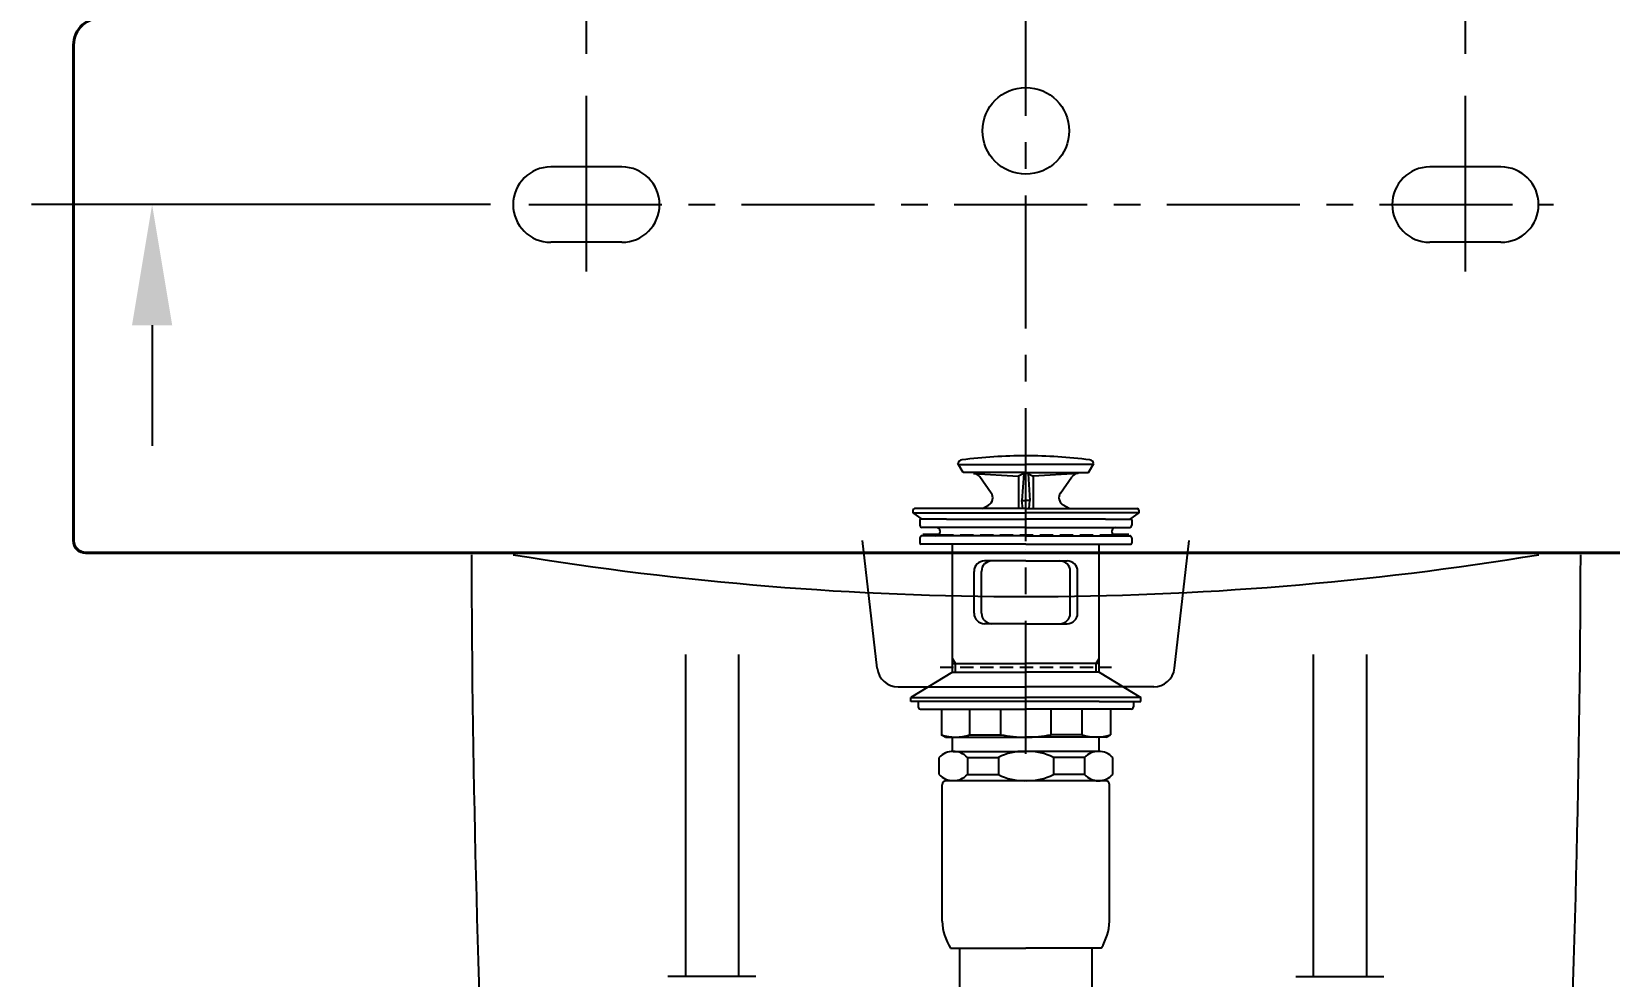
# Model space of a CAD drawing. Extents: x 63777 to 66202, y 58093 to 61523.
# Drawn here: x 64286.9 to 64663.8, y 59467.4 to 59693.1 of the extents above; entities that cross this region are included whole.
import ezdxf

# ---------------------------------------------------------------- set-up
doc = ezdxf.new("R2010")
doc.units = 0
doc.header["$MEASUREMENT"] = 0
doc.linetypes.add('CENTER', pattern=[50.8, 31.75, -6.35, 6.35, -6.35])
doc.linetypes.add('HIDDEN2', pattern=[4.7625, 3.175, -1.5875])
doc.layers.get('0').update_dxf_attribs({"linetype": 'CONTINUOUS'})
doc.layers.get('Defpoints').update_dxf_attribs({"linetype": 'CONTINUOUS'})
for name, color, linetype in [('3', 3, 'CONTINUOUS'), ('6', 6, 'CONTINUOUS'), ('7', 7, 'CONTINUOUS'), ('CENTER', 1, 'CONTINUOUS'), ('Dim', 4, 'CONTINUOUS'), ('HIDDEN', 140, 'CONTINUOUS'), ('숨은선', 2, 'HIDDEN2'), ('중심선', 1, 'CENTER')]:
    doc.layers.add(name, color=color, linetype=linetype)
doc.layers.add('외형선', color=4, linetype='CONTINUOUS', lineweight=40)
doc.styles.get("Standard").update_dxf_attribs({"font": 'txt.shx', "bigfont": 'ghs.shx'})
doc.dimstyles.new('Standard$0', dxfattribs={"dimtxt": 0.18, "dimasz": 0.18, "dimexe": 0.18, "dimexo": 0.0625, "dimgap": 0.09, "dimtad": 0, "dimtih": 1, "dimtoh": 1, "dimdec": 4, "dimzin": 0, "dimdsep": 46, "dimtxsty": 'Standard', "dimcen": 0.09, "dimadec": 0, "dimazin": 0, "dimtfac": 1, "dimtdec": 4, "dimtofl": 0, "dimtmove": 0, "dimatfit": 3, "dimfxl": 0, "dimtolj": 1, "dimtzin": 0, "dimarcsym": 0})

# ---------------------------------------------------------------- blocks, each defined once
blk = doc.blocks.new('*D21')
at = {"layer": 'Defpoints', "color": 0}
for p in [(64629.43, 59899.12), (64419.43, 59677.8), (64629.43, 59677.8)]:
    blk.add_point(p, dxfattribs=at)
at = {"layer": 'Dim', "color": 0, "linetype": 'ByBlock', "lineweight": -2}
for p, q in [((64419.43, 59687.8), (64419.43, 59927.92)), ((64629.43, 59687.8), (64629.43, 59927.92)), ((64448.23, 59899.12), (64483.63, 59899.12)), ((64600.63, 59899.12), (64565.23, 59899.12))]:
    blk.add_line(p, q, dxfattribs=at)
at = {"layer": 'Dim', "color": 0}
for points in [[(64448.23, 59903.92), (64448.23, 59894.32), (64419.43, 59899.12)], [(64600.63, 59903.92), (64600.63, 59894.32), (64629.43, 59899.12)]]:
    blk.add_solid(points, dxfattribs=at)
at = {"layer": 'Dim', "color": 0, "insert": (64524.43, 59899.12), "char_height": 28.8, "attachment_point": 5}
blk.add_mtext('\\A1;210', dxfattribs=at)
blk = doc.blocks.new('*D26')
at = {"layer": 'Defpoints', "color": 0}
for p in [(64315.7, 59696.41), (64406.51, 59696.41), (64406.51, 59651.8)]:
    blk.add_point(p, dxfattribs=at)
at = {"layer": 'Dim', "color": 0, "linetype": 'ByBlock', "lineweight": -2}
for p, q in [((64315.7, 59725.21), (64315.7, 59754.01)), ((64315.7, 59754.01), (64344.5, 59754.01)), ((64396.51, 59696.41), (64286.9, 59696.41)), ((64396.51, 59651.8), (64286.9, 59651.8)), ((64315.7, 59623), (64315.7, 59594.2))]:
    blk.add_line(p, q, dxfattribs=at)
at = {"layer": 'Dim', "color": 0}
for points in [[(64310.9, 59725.21), (64320.5, 59725.21), (64315.7, 59696.41)], [(64310.9, 59623), (64320.5, 59623), (64315.7, 59651.8)]]:
    blk.add_solid(points, dxfattribs=at)
at = {"layer": 'Dim', "color": 0, "insert": (64378.1, 59754.01), "char_height": 28.8, "attachment_point": 5}
blk.add_mtext('\\A1;45', dxfattribs=at)

msp = doc.modelspace()

# ---------------------------------------------------------------- linework, layer by layer
at = {"color": 0}
for p, q in [((64488.92, 59541.03), (64485.4, 59571.6)), ((64559.94, 59541.03), (64563.46, 59571.6))]:
    msp.add_line(p, q, dxfattribs=at)
msp.add_circle((64524.43, 59669.42), 10.35, dxfattribs=at)
for centre, radius, start, end in [((67891.96, 59577.87, -9.25), 3500, 180.15873, 185.51112), ((64524.47, 60313.43, -9.25), 755.26, 260.66596, 270.00032), ((64524.48, 60313.43, -9.25), 755.26, 269.99968, 279.33404), ((61156.99, 59577.87, -9.25), 3500, 354.48888, 359.84127)]:
    msp.add_arc(centre, radius, start, end)
for centre, start, end in [((64493.89, 59541.6), 186.5639, 270), ((64554.97, 59541.6), 270, 353.4361)]:
    msp.add_arc(centre, 5, start, end, dxfattribs=at)
at = {"layer": '3', "color": 0}
for p, q in [((64509.43, 59587.79), (64508.2, 59589.93)), ((64508.31, 59589.73), (64524.43, 59589.73)), ((64524.43, 59587.79), (64509.43, 59587.79)), ((64524.43, 59587.79), (64522.68, 59586.91)), ((64540.54, 59589.73), (64524.43, 59589.73)), ((64524.43, 59587.79), (64539.43, 59587.79)), ((64524.43, 59587.79), (64526.18, 59586.91)), ((64539.43, 59587.79), (64540.66, 59589.93)), ((64511.94, 59587.61), (64522.68, 59586.91)), ((64516.15, 59582.91), (64513.44, 59586.77)), ((64522.68, 59586.91), (64522.68, 59579.19)), ((64523.91, 59587.53), (64523.48, 59581.12)), ((64524.95, 59587.53), (64525.38, 59581.12)), ((64536.91, 59587.61), (64526.18, 59586.91)), ((64526.18, 59586.91), (64526.18, 59579.19)), ((64532.7, 59582.91), (64535.42, 59586.77)), ((64523.68, 59579.19), (64523.48, 59581.15)), ((64523.48, 59581.15), (64524.43, 59581.15)), ((64525.38, 59581.15), (64524.43, 59581.15)), ((64525.18, 59579.19), (64525.38, 59581.15)), ((64497.43, 59578.79), (64497.43, 59578.19)), ((64497.43, 59578.19), (64524.43, 59578.19)), ((64497.43, 59578.19), (64499.57, 59576.69)), ((64507.13, 59579.19), (64497.83, 59579.19)), ((64499.13, 59576.49), (64499.13, 59575.19)), ((64505.43, 59576.69), (64499.33, 59576.69)), ((64505.43, 59576.69), (64524.43, 59576.69)), ((64524.43, 59579.19), (64507.13, 59579.19)), ((64514.07, 59579.19), (64515.52, 59580.03)), ((64524.43, 59579.19), (64541.73, 59579.19)), ((64551.43, 59578.19), (64524.43, 59578.19)), ((64543.43, 59576.69), (64524.43, 59576.69)), ((64534.79, 59579.19), (64533.34, 59580.03)), ((64541.73, 59579.19), (64551.03, 59579.19)), ((64543.43, 59576.69), (64549.53, 59576.69)), ((64551.43, 59578.19), (64549.29, 59576.69)), ((64549.73, 59576.49), (64549.73, 59575.19)), ((64551.43, 59578.79), (64551.43, 59578.19)), ((64524.43, 59574.69), (64499.63, 59574.69)), ((64524.43, 59572.69), (64499.63, 59572.69)), ((64524.43, 59574.69), (64549.23, 59574.69)), ((64524.43, 59572.69), (64549.23, 59572.69)), ((64499.13, 59572.19), (64499.13, 59570.89)), ((64524.43, 59570.69), (64499.33, 59570.69)), ((64506.93, 59540.1), (64506.93, 59570.69)), ((64524.43, 59570.69), (64549.53, 59570.69)), ((64541.93, 59540.1), (64541.93, 59570.69)), ((64549.73, 59572.19), (64549.73, 59570.89)), ((64524.43, 59566.69), (64514.55, 59566.69)), ((64524.43, 59566.69), (64534.3, 59566.69)), ((64512.05, 59554.19), (64512.05, 59564.19)), ((64513.82, 59554.19), (64513.82, 59564.19)), ((64535.04, 59554.19), (64535.04, 59564.19)), ((64536.8, 59554.19), (64536.8, 59564.19)), ((64524.43, 59551.69), (64514.55, 59551.69)), ((64524.43, 59551.69), (64534.3, 59551.69)), ((64507.63, 59542.19), (64506.93, 59543.41)), ((64541.23, 59542.19), (64541.93, 59543.41)), ((64506.93, 59540.1), (64496.93, 59534.1)), ((64506.93, 59542.19), (64524.43, 59542.19)), ((64506.93, 59540.1), (64524.43, 59540.1)), ((64507.63, 59540.1), (64507.63, 59542.19)), ((64541.93, 59542.19), (64524.43, 59542.19)), ((64541.93, 59540.1), (64524.43, 59540.1)), ((64541.23, 59540.1), (64541.23, 59542.19)), ((64541.93, 59540.1), (64551.93, 59534.1)), ((64496.93, 59534.1), (64524.43, 59534.1)), ((64496.93, 59533.1), (64496.93, 59534.1)), ((64506.93, 59533.1), (64496.93, 59533.1)), ((64498.74, 59533.1), (64498.74, 59531.8)), ((64499.24, 59531.3), (64504.24, 59531.3)), ((64504.24, 59531.3), (64524.43, 59531.3)), ((64504.24, 59531.3), (64504.24, 59525.18)), ((64541.93, 59533.1), (64506.93, 59533.1)), ((64511.01, 59525.18), (64511.01, 59531.3)), ((64518.41, 59525.18), (64518.41, 59531.3)), ((64551.93, 59534.1), (64524.43, 59534.1)), ((64544.62, 59531.3), (64524.43, 59531.3)), ((64530.45, 59525.18), (64530.45, 59531.3)), ((64537.85, 59525.18), (64537.85, 59531.3)), ((64541.93, 59533.1), (64551.93, 59533.1)), ((64544.62, 59531.3), (64544.62, 59525.18)), ((64549.62, 59531.3), (64544.62, 59531.3)), ((64550.12, 59533.1), (64550.12, 59531.8)), ((64551.93, 59533.1), (64551.93, 59534.1)), ((64505.24, 59524.6), (64504.24, 59525.18)), ((64505.24, 59524.6), (64506.64, 59524.6)), ((64506.64, 59524.6), (64524.43, 59524.6)), ((64506.93, 59521.19), (64506.93, 59524.6)), ((64511.01, 59525.18), (64518.41, 59525.18)), ((64542.22, 59524.6), (64524.43, 59524.6)), ((64537.85, 59525.18), (64530.45, 59525.18)), ((64541.93, 59521.19), (64541.93, 59524.6)), ((64543.62, 59524.6), (64542.22, 59524.6)), ((64543.62, 59524.6), (64544.62, 59525.18)), ((64507.07, 59521.19), (64524.19, 59521.19)), ((64541.79, 59521.19), (64524.67, 59521.19)), ((64503.69, 59515.64), (64503.69, 59519.75)), ((64510.46, 59519.75), (64517.86, 59519.75)), ((64510.46, 59519.75), (64510.46, 59515.64)), ((64517.86, 59519.75), (64517.86, 59515.64)), ((64531, 59519.75), (64531, 59515.64)), ((64538.4, 59519.75), (64531, 59519.75)), ((64538.4, 59519.75), (64538.4, 59515.64)), ((64545.17, 59515.64), (64545.17, 59519.75)), ((64504.43, 59480.59), (64504.43, 59513.19)), ((64524.43, 59514.19), (64505.43, 59514.19)), ((64510.46, 59515.64), (64517.86, 59515.64)), ((64541.79, 59514.19), (64524.43, 59514.19)), ((64538.4, 59515.64), (64531, 59515.64)), ((64541.23, 59514.19), (64541.79, 59514.19)), ((64541.79, 59514.19), (64542.19, 59514.19)), ((64543.43, 59514.19), (64541.93, 59514.19)), ((64544.43, 59480.59), (64544.43, 59513.19)), ((64544.43, 59507.83), (64544.43, 59513.19)), ((64506.43, 59474.19), (64524.43, 59474.19)), ((64508.55, 59474.19), (64508.55, 59378.1)), ((64542.43, 59474.19), (64524.43, 59474.19)), ((64540.3, 59378.1), (64540.3, 59474.19))]:
    msp.add_line(p, q, dxfattribs=at)
for centre, radius, start, end in [((64524.43, 59471.79), 120, 90, 97.3204), ((64524.43, 59471.79), 120, 82.6796, 90), ((64509.28, 59589.73), 1.1, 97.3204, 169.4262), ((64539.58, 59589.73), 1.1, 10.5738, 82.6796), ((64511.8, 59585.62), 2, 35.2023, 86.2618), ((64537.06, 59585.62), 2, 93.7382, 144.7977), ((64514.52, 59581.76), 2, 300, 35.2023), ((64534.34, 59581.76), 2, 144.7977, 240), ((64497.83, 59578.79), 0.4, 90, 180), ((64499.33, 59576.49), 0.2, 90, 180), ((64549.53, 59576.49), 0.2, 0, 90), ((64551.03, 59578.79), 0.4, 0, 90), ((64499.63, 59575.19), 0.5, 180, 270), ((64499.63, 59572.19), 0.5, 90, 180), ((64502.93, 59573.69), 1, 270, 90), ((64545.93, 59573.69), 1, 90, 270), ((64549.23, 59575.19), 0.5, 270, 0), ((64549.23, 59572.19), 0.5, 0, 90), ((64499.33, 59570.89), 0.2, 180, 270), ((64549.53, 59570.89), 0.2, 270, 0), ((64514.55, 59564.19), 2.5, 90, 180), ((64516.32, 59564.19), 2.5, 90, 180), ((64532.54, 59564.19), 2.5, 0, 90), ((64534.3, 59564.19), 2.5, 0, 90), ((64514.55, 59554.19), 2.5, 180, 270), ((64516.32, 59554.19), 2.5, 180, 270), ((64532.54, 59554.19), 2.5, 270, 0), ((64534.3, 59554.19), 2.5, 270, 0), ((64499.24, 59531.8), 0.5, 180, 270), ((64549.62, 59531.8), 0.5, 270, 0), ((64507.62, 59534.78), 10.18, 250.5679, 289.4321), ((64524.24, 59554.05), 29.46, 258.5956, 270.3737), ((64524.62, 59554.05), 29.46, 269.6263, 281.4044), ((64541.23, 59534.78), 10.18, 250.5679, 289.4321), ((64507.07, 59516.49), 4.7, 43.9409, 136.0591), ((64523.96, 59507.59), 13.61, 89.0643, 116.6472), ((64524.9, 59507.59), 13.61, 63.3528, 90.9357), ((64541.79, 59516.49), 4.7, 43.9409, 136.0591), ((64507.07, 59518.9), 4.7, 223.9409, 316.0591), ((64505.43, 59513.19), 1, 90, 180), ((64523.96, 59527.8), 13.61, 243.3528, 270.9357), ((64524.9, 59527.8), 13.61, 269.0643, 296.6472), ((64541.79, 59518.9), 4.7, 223.9409, 316.0591), ((64543.43, 59513.19), 1, 0, 90), ((64517.42, 59481.14), 13, 182.42, 212.3), ((64531.44, 59481.14), 13, 327.7, 357.58)]:
    msp.add_arc(centre, radius, start, end, dxfattribs=at)
at = {"layer": '6', "color": 0}
for p, q in [((64443.08, 59544.33), (64443.08, 59467.42)), ((64455.78, 59544.31), (64455.78, 59467.42)), ((64593.08, 59544.31), (64593.08, 59467.42)), ((64605.78, 59544.33), (64605.78, 59467.42)), ((64455.78, 59467.42), (64438.93, 59467.42)), ((64459.93, 59467.42), (64455.78, 59467.42)), ((64588.93, 59467.42), (64593.08, 59467.42)), ((64593.08, 59467.42), (64609.93, 59467.42))]:
    msp.add_line(p, q, dxfattribs=at)
at = {"layer": '7', "color": 0, "extrusion": (0, 1, 0)}
for p, q in [((64524.43, 59569.44, -14.18), (64524.43, 59569.44, 445.82)), ((64524.43, 59569.44, 445.82), (64524.43, 59569.44, -14.18)), ((64524.43, 59569.44, -14.18), (64524.43, 59569.44, 445.82)), ((64524.43, 59569.44, 445.82), (64524.43, 59569.44, -14.18)), ((64524.43, 59569.44, 20), (64524.43, 59569.44, 0)), ((64524.43, 59569.44, 20), (64524.43, 59569.44, 0)), ((64524.43, 59569.44, 20), (64524.43, 59569.44, 0)), ((64524.43, 59569.44, 20), (64524.43, 59569.44, 0)), ((64524.43, 59569.44, -14.18), (64524.43, 59569.44, -14.18)), ((64524.43, 59569.44, -14.18), (64524.43, 59569.44, -14.18)), ((64524.43, 59569.44, -14.18), (64524.43, 59569.44, -14.18)), ((64524.43, 59569.44, -14.18), (64524.43, 59569.44, -14.18)), ((64524.43, 59569.44, 0), (64524.43, 59569.44, -14.18)), ((64524.43, 59569.44, 0), (64524.43, 59569.44, -14.18)), ((64524.43, 59569.44, 0), (64524.43, 59569.44, -14.18)), ((64524.43, 59569.44, 0), (64524.43, 59569.44, -14.18)), ((64524.43, 59569.44, 445.82), (64524.43, 59569.44, 445.82)), ((64524.43, 59569.44, 445.82), (64524.43, 59569.44, 445.82)), ((64524.43, 59569.44, 445.82), (64524.43, 59569.44, 445.82)), ((64524.43, 59569.44, 445.82), (64524.43, 59569.44, 445.82)), ((64524.43, 59569.44, 410.51), (64524.43, 59569.44, 445.82)), ((64524.43, 59569.44, 410.51), (64524.43, 59569.44, 445.82)), ((64493.89, 59536.6), (64524.43, 59536.6)), ((64554.97, 59536.6), (64524.43, 59536.6))]:
    msp.add_line(p, q, dxfattribs=at)
at = {"layer": '7', "color": 0}
for points, knots in [([(64524.43, 59569.44, 381.33), (64524.43, 59569.44, 320.01), (64524.43, 59569.44, 258.69), (64524.43, 59569.44, 138.24), (64524.43, 59569.44, 79.12), (64524.43, 59569.44, 20)], [0, 0, 0, 0, 0.509144, 0.509144, 1, 1, 1, 1]), ([(64524.43, 59569.44, 381.33), (64524.43, 59569.44, 320.01), (64524.43, 59569.44, 258.69), (64524.43, 59569.44, 138.24), (64524.43, 59569.44, 79.12), (64524.43, 59569.44, 20)], [0, 0, 0, 0, 0.509144, 0.509144, 1, 1, 1, 1]), ([(64524.43, 59569.44, 381.33), (64524.43, 59569.44, 320.01), (64524.43, 59569.44, 258.69), (64524.43, 59569.44, 138.24), (64524.43, 59569.44, 79.12), (64524.43, 59569.44, 20)], [0, 0, 0, 0, 0.509144, 0.509144, 1, 1, 1, 1]), ([(64524.43, 59569.44, 381.33), (64524.43, 59569.44, 320.01), (64524.43, 59569.44, 258.69), (64524.43, 59569.44, 138.24), (64524.43, 59569.44, 79.12), (64524.43, 59569.44, 20)], [0, 0, 0, 0, 0.509144, 0.509144, 1, 1, 1, 1]), ([(64524.43, 59569.44, 410.51), (64524.43, 59569.44, 410.51), (64524.43, 59569.44, 410.6), (64524.43, 59569.44, 410.98), (64524.43, 59569.44, 411.25), (64524.43, 59569.44, 411.56)], [0, 0, 0, 0, 0.535587, 0.535587, 1, 1, 1, 1]), ([(64524.43, 59569.44, 410.51), (64524.43, 59569.44, 410.51), (64524.43, 59569.44, 410.6), (64524.43, 59569.44, 410.98), (64524.43, 59569.44, 411.25), (64524.43, 59569.44, 411.56)], [0, 0, 0, 0, 0.535587, 0.535587, 1, 1, 1, 1]), ([(64524.43, 59569.44, 410.51), (64524.43, 59569.44, 410.51), (64524.43, 59569.44, 410.6), (64524.43, 59569.44, 410.98), (64524.43, 59569.44, 411.25), (64524.43, 59569.44, 411.56)], [0, 0, 0, 0, 0.535587, 0.535587, 1, 1, 1, 1]), ([(64524.43, 59569.44, 410.51), (64524.43, 59569.44, 410.51), (64524.43, 59569.44, 410.6), (64524.43, 59569.44, 410.98), (64524.43, 59569.44, 411.25), (64524.43, 59569.44, 411.56)], [0, 0, 0, 0, 0.535587, 0.535587, 1, 1, 1, 1]), ([(64524.43, 59569.44, 381.33), (64524.43, 59569.44, 385.34), (64524.43, 59569.44, 389.33), (64524.43, 59569.44, 396.64), (64524.43, 59569.44, 400.03), (64524.43, 59569.44, 405.62), (64524.43, 59569.44, 407.86), (64524.43, 59569.44, 410.85), (64524.43, 59569.44, 411.61), (64524.43, 59569.44, 411.56)], [0, 0, 0, 0, 0.25, 0.25, 0.5, 0.5, 0.75, 0.75, 1, 1, 1, 1]), ([(64524.43, 59569.44, 381.33), (64524.43, 59569.44, 385.34), (64524.43, 59569.44, 389.33), (64524.43, 59569.44, 396.64), (64524.43, 59569.44, 400.03), (64524.43, 59569.44, 405.62), (64524.43, 59569.44, 407.86), (64524.43, 59569.44, 410.85), (64524.43, 59569.44, 411.61), (64524.43, 59569.44, 411.56)], [0, 0, 0, 0, 0.25, 0.25, 0.5, 0.5, 0.75, 0.75, 1, 1, 1, 1]), ([(64524.43, 59569.44, 381.33), (64524.43, 59569.44, 385.34), (64524.43, 59569.44, 389.33), (64524.43, 59569.44, 396.64), (64524.43, 59569.44, 400.03), (64524.43, 59569.44, 405.62), (64524.43, 59569.44, 407.86), (64524.43, 59569.44, 410.85), (64524.43, 59569.44, 411.61), (64524.43, 59569.44, 411.56)], [0, 0, 0, 0, 0.25, 0.25, 0.5, 0.5, 0.75, 0.75, 1, 1, 1, 1]), ([(64524.43, 59569.44, 381.33), (64524.43, 59569.44, 385.34), (64524.43, 59569.44, 389.33), (64524.43, 59569.44, 396.64), (64524.43, 59569.44, 400.03), (64524.43, 59569.44, 405.62), (64524.43, 59569.44, 407.86), (64524.43, 59569.44, 410.85), (64524.43, 59569.44, 411.61), (64524.43, 59569.44, 411.56)], [0, 0, 0, 0, 0.25, 0.25, 0.5, 0.5, 0.75, 0.75, 1, 1, 1, 1])]:
    msp.add_open_spline(points, degree=3, knots=knots, dxfattribs=at)
for points, degree in [([(64524.43, 59569.44, 0), (64524.43, 59569.44)], 1), ([(64524.43, 59569.44, 0), (64524.43, 59569.44)], 1), ([(64524.43, 59569.44, 0), (64524.43, 59569.44)], 1), ([(64524.43, 59569.44, 0), (64524.43, 59569.44)], 1), ([(64524.43, 59569.44, -14.18), (64524.43, 59569.44, -9.46), (64524.43, 59569.44, -4.73), (64524.43, 59569.44, 0)], 3), ([(64524.43, 59569.44, -14.18), (64524.43, 59569.44, -9.46), (64524.43, 59569.44, -4.73), (64524.43, 59569.44, 0)], 3), ([(64524.43, 59569.44, -14.18), (64524.43, 59569.44, -9.46), (64524.43, 59569.44, -4.73), (64524.43, 59569.44, 0)], 3), ([(64524.43, 59569.44, -14.18), (64524.43, 59569.44, -9.46), (64524.43, 59569.44, -4.73), (64524.43, 59569.44, 0)], 3)]:
    msp.add_open_spline(points, degree=degree, dxfattribs=at)
at = {"layer": 'CENTER', "linetype": 'CENTER', "ltscale": 15}
for p, q in [((64419.43, 59635.8), (64419.43, 59677.8)), ((64629.43, 59635.8), (64629.43, 59677.8))]:
    msp.add_line(p, q, dxfattribs=at)
at = {"layer": 'HIDDEN', "ltscale": 20}
for p, q in [((64427.93, 59660.8), (64410.93, 59660.8)), ((64637.93, 59660.8), (64620.93, 59660.8)), ((64427.93, 59642.8), (64410.93, 59642.8)), ((64637.93, 59642.8), (64620.93, 59642.8))]:
    msp.add_line(p, q, dxfattribs=at)
for centre, start, end in [((64410.93, 59651.8), 90, 270), ((64427.93, 59651.8), 270, 90), ((64620.93, 59651.8), 90, 270), ((64637.93, 59651.8), 270, 90)]:
    msp.add_arc(centre, 9, start, end, dxfattribs=at)
at = {"layer": '숨은선', "color": 0}
for p, q in [((64503.96, 59572.91), (64544.89, 59572.91)), ((64503.96, 59541.29), (64544.89, 59541.29))]:
    msp.add_line(p, q, dxfattribs=at)
at = {"layer": '외형선', "color": 0}
for p, q in [((64296.93, 59689.89), (64296.93, 59571.53)), ((64296.93, 59685.35), (64296.93, 59571.53)), ((64503.96, 59572.91), (64499.85, 59572.91)), ((64544.89, 59572.91), (64549.01, 59572.91)), ((64303.79, 59568.6), (64299.86, 59568.6)), ((64301.82, 59568.6), (64745.07, 59568.6))]:
    msp.add_line(p, q, dxfattribs=at)
for centre, radius, start, end in [((64303.47, 59689.89), 6.54, 84.2371, 180), ((64299.86, 59571.53), 2.93, 180, 270)]:
    msp.add_arc(centre, radius, start, end, dxfattribs=at)
at = {"layer": '중심선', "color": 0}
for p, q in [((64524.43, 59520.64), (64524.43, 59791.11)), ((64405.73, 59651.8), (64650.51, 59651.8))]:
    msp.add_line(p, q, dxfattribs=at)

# ---------------------------------------------------------------- dimensions: what is measured, and where the dimension line sits
at = {"layer": 'Dim', "color": 0}
dim = msp.add_linear_dim(base=(64629.43, 59899.12), p1=(64419.43, 59677.8), p2=(64629.43, 59677.8), dimstyle='Standard$0', override={"dimscale": 160, "dimgap": 0.06, "dimdec": 0, "dimarcsym": 1}, dxfattribs=at)
dim.commit()
dim.dimension.update_dxf_attribs({"geometry": '*D21', "text_midpoint": (64524.43, 59899.12)})
dim = msp.add_linear_dim(base=(64315.7, 59696.41), p1=(64406.51, 59651.8), p2=(64406.51, 59696.41), angle=90, dimstyle='Standard$0', override={"dimscale": 160, "dimgap": 0.06, "dimdec": 0, "dimarcsym": 1}, dxfattribs=at)
dim.commit()
dim.dimension.update_dxf_attribs({"geometry": '*D26', "text_midpoint": (64378.1, 59754.01)})

doc.saveas('drawing.dxf')
